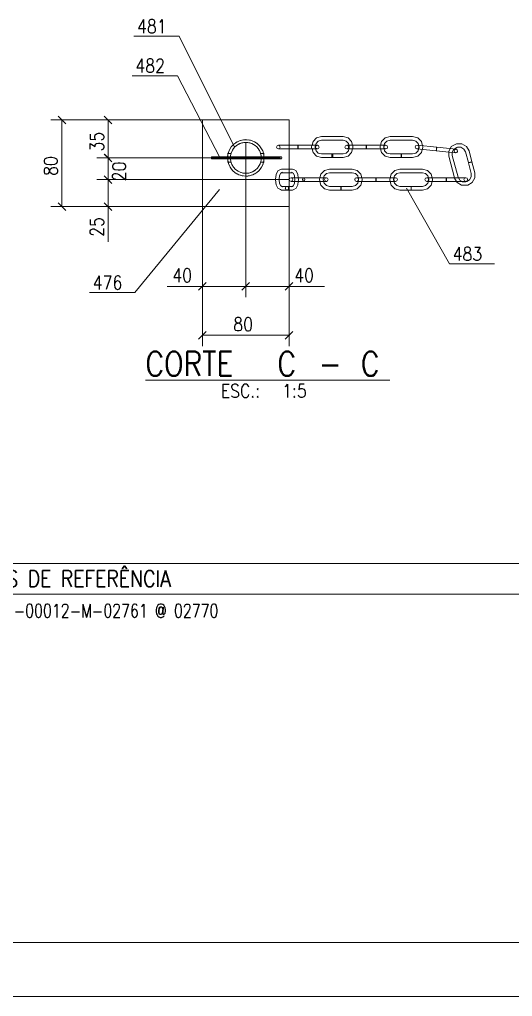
# Model space of a CAD drawing. Header units: millimetres. Extents: x 2 to 846, y 5 to 599.
# Drawn here: x 382.6 to 473.6, y 5 to 185.4 of the extents above; entities that cross this region are included whole.
import ezdxf

# ---------------------------------------------------------------- set-up
doc = ezdxf.new("R2010")
doc.units = ezdxf.units.MM
doc.linetypes.add('XKITLINE00', pattern=[0])
doc.linetypes.add('XKITLINE02', pattern=[4, 2, -2])
for name, color, linetype, lineweight in [('Cota', 4, 'Continuous', 0), ('Marca da peça', 2, 'Continuous', 0), ('Outro tipo de objeto', 7, 'Continuous', 0), ('Parafuso', 3, 'Continuous', 0), ('Peça', 2, 'Continuous', 0)]:
    doc.layers.add(name, color=color, linetype=linetype, lineweight=lineweight)
doc.styles.add('ROMANS', font='ROMANS__.TTF')
doc.styles.add('SIMPLEX', font='SIMPLEX_.TTF')

# ---------------------------------------------------------------- blocks, each defined once
blk = doc.blocks.new('*A25')
at = {"layer": 'Parafuso', "color": 7, "linetype": 'XKITLINE02', "lineweight": 0}
for p, q in [((421.52, 160.67), (421, 160.67)), ((427.74, 160.67), (427.22, 160.67)), ((428.61, 159.87), (420.13, 159.87)), ((421.52, 159.07), (421, 159.07)), ((427.74, 159.07), (427.22, 159.07))]:
    blk.add_line(p, q, dxfattribs=at)
blk = doc.blocks.new('*A26')
at = {"layer": 'Peça', "color": 4, "linetype": 'XKITLINE00', "lineweight": 0}
for p, q in [((432.37, 166.87), (416.37, 166.87)), ((416.37, 166.87), (416.37, 150.87)), ((432.37, 166.87), (432.37, 162.21)), ((432.37, 161.53), (432.37, 157.81)), ((432.37, 157.13), (432.37, 154.61)), ((432.37, 150.87), (432.37, 153.93)), ((416.37, 150.87), (432.37, 150.87))]:
    blk.add_line(p, q, dxfattribs=at)
at = {"layer": 'Peça', "color": 7, "linetype": 'XKITLINE02', "lineweight": 0}
for p, q in [((432.37, 166.87), (432.37, 157.13)), ((432.37, 162.21), (432.37, 161.53)), ((432.37, 157.81), (432.37, 157.13)), ((432.37, 153.93), (432.37, 154.61))]:
    blk.add_line(p, q, dxfattribs=at)
blk = doc.blocks.new('*A27')
at = {"layer": 'Peça', "color": 4, "linetype": 'XKITLINE00', "lineweight": 0}
for p, q in [((436.77, 162.88), (436.59, 162.21)), ((436.77, 162.88), (437.42, 163.56)), ((437.33, 162.54), (437.25, 162.21)), ((437.33, 162.54), (437.75, 162.98)), ((437.42, 163.56), (438.32, 163.81)), ((437.75, 162.98), (438.32, 163.13)), ((438.32, 163.81), (442.33, 163.81)), ((438.32, 163.13), (442.33, 163.13)), ((442.33, 163.81), (443.23, 163.56)), ((442.33, 163.13), (442.9, 162.98)), ((443.32, 162.54), (442.9, 162.98)), ((443.89, 162.88), (443.23, 163.56)), ((443.4, 162.21), (443.32, 162.54)), ((444.06, 162.21), (443.89, 162.88)), ((449.39, 162.88), (449.21, 162.21)), ((449.39, 162.88), (450.07, 163.56)), ((449.89, 162.21), (449.98, 162.54)), ((449.98, 162.54), (450.41, 162.97)), ((450.07, 163.56), (451, 163.81)), ((450.41, 162.97), (451, 163.13)), ((451, 163.81), (455.16, 163.81)), ((451, 163.13), (455.16, 163.13)), ((455.16, 163.81), (456.09, 163.56)), ((455.75, 162.97), (455.16, 163.13)), ((456.18, 162.54), (455.75, 162.97)), ((456.77, 162.88), (456.09, 163.56)), ((456.28, 162.18), (456.18, 162.54)), ((456.98, 162.11), (456.77, 162.88)), ((462.29, 161.95), (463.13, 162.43)), ((463.28, 162.48), (463.13, 162.43)), ((464.25, 162.48), (463.28, 162.48)), ((464.25, 162.48), (465.08, 161.99)), ((434, 162.21), (430.37, 162.21)), ((430.37, 161.53), (433.96, 161.53)), ((433.96, 162.21), (433.96, 162.11)), ((433.96, 162.11), (433.96, 161.87)), ((433.96, 161.87), (433.96, 161.63)), ((433.96, 161.63), (433.96, 161.53)), ((437.57, 161.53), (433.96, 161.53)), ((434, 162.21), (437.57, 162.21)), ((434, 162.11), (434, 162.21)), ((434, 161.87), (434, 162.11)), ((434, 162.11), (434, 161.87)), ((434, 161.87), (434, 161.63)), ((434, 161.63), (434, 161.87)), ((434, 161.53), (434, 161.63)), ((436.59, 161.53), (436.77, 160.86)), ((437.42, 160.18), (436.77, 160.86)), ((437.25, 161.53), (437.33, 161.2)), ((437.75, 160.77), (437.33, 161.2)), ((437.57, 162.21), (437.81, 162.11)), ((437.57, 161.53), (437.81, 161.63)), ((437.75, 160.77), (438.32, 160.61)), ((437.91, 161.87), (437.81, 162.11)), ((437.81, 161.63), (437.91, 161.87)), ((438.32, 160.61), (440.31, 160.61)), ((440.31, 160.61), (440.37, 160.51)), ((440.33, 160.58), (440.35, 160.61)), ((440.35, 160.61), (442.33, 160.61)), ((440.41, 160.51), (440.35, 160.61)), ((442.33, 160.61), (442.9, 160.77)), ((442.9, 160.77), (443.32, 161.2)), ((446.63, 162.21), (443, 162.21)), ((443, 161.53), (443, 161.53)), ((446.59, 161.53), (443, 161.53)), ((443.23, 160.18), (443.89, 160.86)), ((443.4, 161.53), (443.32, 161.2)), ((444.06, 161.53), (443.89, 160.86)), ((446.59, 162.21), (446.59, 162.11)), ((446.59, 162.11), (446.59, 161.87)), ((446.59, 161.87), (446.59, 161.63)), ((446.59, 161.63), (446.59, 161.53)), ((450.2, 161.53), (446.59, 161.53)), ((450.2, 162.21), (446.63, 162.21)), ((446.63, 162.11), (446.63, 162.21)), ((446.63, 161.87), (446.63, 162.11)), ((446.63, 162.11), (446.63, 161.87)), ((446.63, 161.87), (446.63, 161.63)), ((446.63, 161.63), (446.63, 161.87)), ((446.63, 161.53), (446.63, 161.63)), ((449.21, 161.53), (449.39, 160.86)), ((449.39, 160.86), (450.07, 160.18)), ((449.89, 161.53), (449.98, 161.2)), ((450.41, 160.77), (449.98, 161.2)), ((450.44, 162.11), (450.2, 162.21)), ((450.2, 161.53), (450.44, 161.63)), ((450.41, 160.77), (451, 160.61)), ((450.54, 161.87), (450.44, 162.11)), ((450.44, 161.63), (450.54, 161.87)), ((451, 160.61), (453.06, 160.61)), ((453.06, 160.61), (453.06, 160.51)), ((453.1, 160.61), (455.16, 160.61)), ((453.1, 160.51), (453.1, 160.61)), ((455.16, 160.61), (455.75, 160.77)), ((455.75, 160.77), (456.18, 161.2)), ((459.49, 161.16), (455.93, 161.53)), ((459.61, 161.83), (456, 162.21)), ((456.09, 160.18), (456.77, 160.86)), ((456.26, 161.5), (456.18, 161.2)), ((456.93, 161.43), (456.77, 160.86)), ((459.51, 161.26), (459.49, 161.16)), ((463.09, 160.78), (459.49, 161.16)), ((459.53, 161.5), (459.51, 161.26)), ((459.56, 161.74), (459.53, 161.5)), ((459.53, 161.15), (459.55, 161.25)), ((459.57, 161.49), (459.54, 161.25)), ((459.55, 161.25), (459.57, 161.49)), ((459.57, 161.84), (459.56, 161.74)), ((459.57, 161.49), (459.6, 161.73)), ((459.59, 161.73), (459.57, 161.49)), ((459.6, 161.73), (459.61, 161.83)), ((463.16, 161.46), (459.61, 161.83)), ((461.81, 160.91), (461.81, 160.16)), ((462.29, 161.95), (462.07, 161.57)), ((462.47, 160.85), (462.47, 160.33)), ((462.81, 161.49), (463.3, 161.78)), ((463.09, 160.78), (463.34, 160.85)), ((463.39, 161.33), (463.16, 161.46)), ((463.3, 161.78), (463.46, 161.82)), ((463.34, 160.85), (463.46, 161.08)), ((463.46, 161.08), (463.39, 161.33)), ((463.46, 161.82), (464.07, 161.82)), ((464.07, 161.82), (464.6, 161.51)), ((464.6, 161.51), (464.9, 160.98)), ((464.9, 160.98), (465.44, 158.99)), ((465.56, 161.16), (465.08, 161.99)), ((466.09, 159.17), (465.56, 161.16)), ((437.42, 160.18), (438.32, 159.93)), ((438.32, 159.93), (440.31, 159.93)), ((440.37, 160.03), (440.31, 159.93)), ((440.35, 159.93), (440.33, 159.96)), ((440.35, 159.93), (440.41, 160.03)), ((442.33, 159.93), (440.35, 159.93)), ((440.37, 160.51), (440.4, 160.27)), ((440.4, 160.27), (440.37, 160.03)), ((440.43, 160.27), (440.41, 160.51)), ((440.41, 160.03), (440.43, 160.27)), ((443.23, 160.18), (442.33, 159.93)), ((450.07, 160.18), (451, 159.93)), ((451, 159.93), (453.06, 159.93)), ((453.06, 160.51), (453.06, 160.27)), ((453.06, 160.27), (453.06, 160.03)), ((453.06, 160.03), (453.06, 159.93)), ((453.1, 160.51), (453.1, 160.27)), ((453.1, 160.27), (453.1, 160.51)), ((453.1, 160.27), (453.1, 160.03)), ((453.1, 160.03), (453.1, 160.27)), ((453.1, 159.93), (453.1, 160.03)), ((455.16, 159.93), (453.1, 159.93)), ((456.09, 160.18), (455.16, 159.93)), ((462.87, 156.21), (461.81, 160.16)), ((462.47, 160.33), (463.55, 156.31)), ((465.53, 159.02), (465.44, 158.99)), ((465.45, 158.96), (465.54, 158.98)), ((465.45, 158.96), (465.98, 156.97)), ((465.53, 159.02), (465.77, 159.08)), ((465.76, 159.08), (465.53, 159.02)), ((465.54, 158.98), (465.78, 159.04)), ((466, 159.15), (465.76, 159.08)), ((465.77, 159.08), (466, 159.14)), ((465.78, 159.04), (466.01, 159.11)), ((466.09, 159.17), (466, 159.15)), ((466.01, 159.11), (466.1, 159.13)), ((466.64, 157.14), (466.1, 159.13)), ((429.98, 156.83), (430.3, 157.48)), ((430.3, 157.48), (430.74, 157.71)), ((430.61, 156.59), (430.84, 157.06)), ((430.74, 157.71), (430.94, 157.81)), ((430.84, 157.06), (431.15, 157.23)), ((430.94, 157.81), (433, 157.81)), ((430.97, 157.13), (433, 157.13)), ((433.1, 157.06), (432.97, 157.13)), ((433, 157.81), (433.21, 157.71)), ((433.33, 156.59), (433.1, 157.06)), ((433.21, 157.71), (433.64, 157.48)), ((433.96, 156.83), (433.64, 157.48)), ((438.23, 156.88), (438.91, 157.56)), ((438.82, 156.54), (439.25, 156.98)), ((438.91, 157.56), (439.84, 157.81)), ((439.25, 156.98), (439.84, 157.13)), ((439.84, 157.81), (444, 157.81)), ((444, 157.13), (439.84, 157.13)), ((444, 157.81), (444.93, 157.56)), ((444.59, 156.98), (444, 157.13)), ((445.03, 156.54), (444.59, 156.98)), ((445.61, 156.88), (444.93, 157.56)), ((451.19, 156.88), (451.87, 157.56)), ((451.78, 156.54), (452.21, 156.97)), ((451.87, 157.56), (452.8, 157.81)), ((452.21, 156.97), (452.8, 157.13)), ((452.8, 157.81), (456.96, 157.81)), ((456.96, 157.13), (452.8, 157.13)), ((456.96, 157.81), (457.89, 157.56)), ((457.55, 156.97), (456.96, 157.13)), ((457.98, 156.54), (457.55, 156.97)), ((458.57, 156.88), (457.89, 157.56)), ((465.98, 156.97), (465.98, 156.35)), ((466.64, 156.18), (466.64, 157.14)), ((429.87, 155.95), (429.98, 156.83)), ((429.87, 155.79), (429.87, 155.95)), ((429.98, 154.91), (429.87, 155.79)), ((430.61, 156.59), (430.52, 155.95)), ((430.52, 155.95), (430.52, 155.79)), ((430.61, 155.15), (430.52, 155.79)), ((430.84, 154.69), (430.61, 155.15)), ((432.37, 155.87), (432.47, 156.11)), ((432.47, 155.63), (432.37, 155.87)), ((432.47, 156.11), (432.71, 156.21)), ((432.71, 155.53), (432.47, 155.63)), ((438.59, 156.21), (432.71, 156.21)), ((439.1, 155.53), (432.71, 155.53)), ((433.1, 154.69), (433.33, 155.15)), ((433.33, 156.59), (433.38, 156.21)), ((433.38, 155.53), (433.33, 155.15)), ((434.04, 156.21), (433.96, 156.83)), ((434.04, 155.53), (433.96, 154.91)), ((438.23, 156.88), (438.05, 156.21)), ((438.23, 154.86), (438.05, 155.53)), ((439.1, 156.21), (438.59, 156.21)), ((438.73, 156.21), (438.82, 156.54)), ((438.82, 155.2), (438.73, 155.53)), ((439.25, 154.77), (438.82, 155.2)), ((439.23, 156.21), (439.1, 156.21)), ((439.23, 155.53), (439.1, 155.53)), ((439.47, 156.11), (439.23, 156.21)), ((439.23, 155.53), (439.47, 155.63)), ((439.57, 155.87), (439.47, 156.11)), ((439.47, 155.63), (439.57, 155.87)), ((444.59, 154.77), (445.03, 155.2)), ((444.8, 156.21), (444.8, 156.21)), ((452, 156.21), (444.8, 156.21)), ((444.8, 155.53), (452, 155.53)), ((445.11, 156.21), (445.03, 156.54)), ((445.11, 155.53), (445.03, 155.2)), ((445.79, 156.21), (445.61, 156.88)), ((445.79, 155.53), (445.61, 154.86)), ((451.01, 156.21), (451.19, 156.88)), ((451.19, 154.86), (451.01, 155.53)), ((451.69, 156.21), (451.78, 156.54)), ((451.78, 155.2), (451.69, 155.53)), ((452.21, 154.77), (451.78, 155.2)), ((452.24, 156.11), (452, 156.21)), ((452, 155.53), (452.24, 155.63)), ((452.34, 155.87), (452.24, 156.11)), ((452.24, 155.63), (452.34, 155.87)), ((457.55, 154.77), (457.98, 155.2)), ((464.96, 156.21), (457.76, 156.21)), ((463.45, 155.53), (457.76, 155.53)), ((458.07, 155.53), (457.98, 155.2)), ((458.07, 156.21), (457.98, 156.54)), ((458.75, 156.21), (458.57, 156.88)), ((458.75, 155.53), (458.57, 154.86)), ((463.37, 155.3), (463.24, 155.53)), ((463.37, 155.3), (464.2, 154.82)), ((464.21, 155.53), (463.45, 155.53)), ((463.6, 156.21), (463.55, 156.31)), ((464.96, 155.53), (464.21, 155.53)), ((464.38, 155.48), (464.29, 155.53)), ((464.38, 155.48), (464.99, 155.48)), ((464.96, 156.21), (465.2, 156.11)), ((464.96, 155.53), (465.2, 155.63)), ((464.99, 155.48), (465.15, 155.52)), ((465.67, 155.83), (465.15, 155.52)), ((465.3, 155.87), (465.2, 156.11)), ((465.2, 155.63), (465.3, 155.87)), ((465.32, 154.86), (466.16, 155.34)), ((465.98, 156.35), (465.67, 155.83)), ((466.16, 155.34), (466.64, 156.18)), ((430.3, 154.27), (429.98, 154.91)), ((430.3, 154.27), (430.74, 154.03)), ((430.74, 154.03), (430.94, 153.93)), ((430.84, 154.69), (431.15, 154.51)), ((430.94, 153.93), (431.96, 153.93)), ((430.97, 154.61), (431.96, 154.61)), ((431.96, 154.61), (432.17, 154.51)), ((432.17, 154.03), (431.96, 153.93)), ((431.98, 154.61), (431.97, 154.61)), ((431.98, 153.93), (431.97, 153.94)), ((431.98, 154.61), (433, 154.61)), ((432.19, 154.51), (431.98, 154.61)), ((431.98, 153.93), (432.19, 154.03)), ((431.98, 153.93), (433, 153.93)), ((432.17, 154.51), (432.26, 154.27)), ((432.26, 154.27), (432.17, 154.03)), ((432.28, 154.27), (432.19, 154.51)), ((432.19, 154.03), (432.28, 154.27)), ((433.1, 154.69), (432.97, 154.61)), ((433, 153.93), (433.2, 154.03)), ((433.64, 154.27), (433.2, 154.03)), ((433.96, 154.91), (433.64, 154.27)), ((438.91, 154.18), (438.23, 154.86)), ((438.91, 154.18), (439.84, 153.93)), ((439.25, 154.77), (439.84, 154.61)), ((439.84, 154.61), (441.9, 154.61)), ((439.84, 153.93), (441.9, 153.93)), ((441.9, 154.61), (441.9, 154.51)), ((441.9, 154.51), (441.9, 154.27)), ((441.9, 154.27), (441.9, 154.03)), ((441.9, 154.03), (441.9, 153.93)), ((441.94, 154.61), (444, 154.61)), ((441.94, 154.51), (441.94, 154.61)), ((441.94, 154.51), (441.94, 154.27)), ((441.94, 154.27), (441.94, 154.51)), ((441.94, 154.27), (441.94, 154.03)), ((441.94, 154.03), (441.94, 154.27)), ((441.94, 153.93), (441.94, 154.03)), ((441.94, 153.93), (444, 153.93)), ((444, 154.61), (444.59, 154.77)), ((444.93, 154.18), (444, 153.93)), ((445.61, 154.86), (444.93, 154.18)), ((451.87, 154.18), (451.19, 154.86)), ((451.87, 154.18), (452.8, 153.93)), ((452.21, 154.77), (452.8, 154.61)), ((452.8, 154.61), (454.86, 154.61)), ((452.8, 153.93), (454.86, 153.93)), ((454.86, 154.61), (454.86, 154.51)), ((454.86, 154.51), (454.86, 154.27)), ((454.86, 154.27), (454.86, 154.03)), ((454.86, 154.03), (454.86, 153.93)), ((454.9, 154.61), (456.96, 154.61)), ((454.9, 154.51), (454.9, 154.61)), ((454.9, 154.51), (454.9, 154.27)), ((454.9, 154.27), (454.9, 154.51)), ((454.9, 154.27), (454.9, 154.03)), ((454.9, 154.03), (454.9, 154.27)), ((454.9, 153.93), (454.9, 154.03)), ((454.9, 153.93), (456.96, 153.93)), ((456.96, 154.61), (457.55, 154.77)), ((456.96, 153.93), (457.89, 154.18)), ((457.89, 154.18), (458.57, 154.86)), ((464.2, 154.82), (465.17, 154.82)), ((465.17, 154.82), (465.32, 154.86))]:
    blk.add_line(p, q, dxfattribs=at)
at = {"layer": 'Peça', "color": 7, "linetype": 'XKITLINE02', "lineweight": 0}
for p, q in [((430.03, 161.87), (430.13, 162.11)), ((430.13, 161.63), (430.03, 161.87)), ((430.13, 162.11), (430.37, 162.21)), ((430.37, 161.53), (430.13, 161.63)), ((430.37, 162.21), (430.61, 162.11)), ((430.61, 161.63), (430.37, 161.53)), ((430.61, 162.11), (430.71, 161.87)), ((430.71, 161.87), (430.61, 161.63)), ((433.96, 162.11), (433.96, 162.21)), ((433.96, 161.87), (433.96, 162.11)), ((433.96, 161.63), (433.96, 161.87)), ((433.96, 161.53), (433.96, 161.63)), ((434, 162.21), (434, 162.11)), ((434, 161.63), (434, 161.53)), ((436.59, 162.21), (436.52, 161.95)), ((436.52, 161.79), (436.52, 161.95)), ((436.57, 161.63), (436.52, 161.79)), ((436.57, 161.63), (436.59, 161.53)), ((437.25, 162.21), (437.18, 161.95)), ((437.18, 161.87), (437.18, 161.95)), ((437.18, 161.79), (437.18, 161.87)), ((437.22, 161.63), (437.18, 161.79)), ((437.22, 161.63), (437.25, 161.53)), ((437.33, 162.11), (437.23, 161.87)), ((437.23, 161.87), (437.33, 161.63)), ((437.33, 162.11), (437.47, 162.17)), ((437.33, 161.63), (437.47, 161.58)), ((437.47, 162.17), (437.57, 162.21)), ((437.47, 161.58), (437.57, 161.53)), ((440.24, 160.51), (440.31, 160.61)), ((440.28, 160.51), (440.33, 160.58)), ((442.66, 161.87), (442.76, 162.11)), ((442.76, 161.63), (442.66, 161.87)), ((442.76, 162.11), (443, 162.21)), ((443, 161.53), (442.76, 161.63)), ((443, 162.21), (443.24, 162.11)), ((443, 161.53), (443.11, 161.58)), ((443.11, 161.58), (443.24, 161.63)), ((443.24, 162.11), (443.34, 161.87)), ((443.34, 161.87), (443.24, 161.63)), ((443.43, 162.11), (443.4, 162.21)), ((443.43, 161.63), (443.4, 161.53)), ((443.47, 161.95), (443.43, 162.11)), ((443.43, 161.63), (443.47, 161.79)), ((443.47, 161.79), (443.47, 161.95)), ((444.09, 162.11), (444.06, 162.21)), ((444.09, 161.63), (444.06, 161.53)), ((444.13, 161.95), (444.09, 162.11)), ((444.09, 161.63), (444.13, 161.79)), ((444.13, 161.79), (444.13, 161.95)), ((446.59, 162.11), (446.59, 162.21)), ((446.59, 161.87), (446.59, 162.11)), ((446.59, 161.63), (446.59, 161.87)), ((446.59, 161.53), (446.59, 161.63)), ((446.63, 162.21), (446.63, 162.11)), ((446.63, 161.63), (446.63, 161.53)), ((449.21, 162.21), (449.14, 161.95)), ((449.14, 161.87), (449.14, 161.95)), ((449.14, 161.79), (449.14, 161.87)), ((449.14, 161.79), (449.21, 161.53)), ((449.82, 161.95), (449.87, 162.11)), ((449.82, 161.87), (449.82, 161.95)), ((449.82, 161.79), (449.82, 161.87)), ((449.87, 161.63), (449.82, 161.79)), ((449.96, 162.11), (449.86, 161.87)), ((449.86, 161.87), (449.96, 161.63)), ((449.87, 162.11), (449.89, 162.21)), ((449.87, 161.63), (449.89, 161.53)), ((449.96, 162.11), (450.1, 162.17)), ((449.96, 161.63), (450.1, 161.58)), ((450.1, 162.17), (450.2, 162.21)), ((450.1, 161.58), (450.2, 161.53)), ((453.06, 160.51), (453.06, 160.61)), ((453.1, 160.61), (453.1, 160.51)), ((455.62, 161.91), (455.75, 162.14)), ((455.7, 161.66), (455.62, 161.91)), ((455.7, 161.66), (455.93, 161.53)), ((455.75, 162.14), (456, 162.21)), ((455.93, 161.53), (456.04, 161.57)), ((456, 162.21), (456.1, 162.15)), ((456.04, 161.57), (456.18, 161.61)), ((456.1, 162.15), (456.23, 162.09)), ((456.13, 161.51), (456.26, 161.5)), ((456.3, 161.84), (456.18, 161.61)), ((456.2, 162.19), (456.28, 162.18)), ((456.23, 162.09), (456.3, 161.84)), ((456.34, 161.79), (456.26, 161.5)), ((456.31, 162.08), (456.28, 162.18)), ((456.34, 161.95), (456.31, 162.08)), ((456.34, 161.83), (456.34, 161.95)), ((456.34, 161.79), (456.34, 161.83)), ((457.02, 161.79), (456.93, 161.43)), ((457.02, 161.95), (456.98, 162.11)), ((457.02, 161.79), (457.02, 161.95)), ((459.49, 161.16), (459.5, 161.26)), ((459.5, 161.26), (459.53, 161.5)), ((459.53, 161.5), (459.55, 161.74)), ((459.54, 161.25), (459.53, 161.15)), ((459.55, 161.74), (459.57, 161.84)), ((459.61, 161.83), (459.59, 161.73)), ((462.07, 161.57), (461.81, 161.12)), ((461.81, 161.12), (461.81, 160.91)), ((462.77, 161.47), (462.47, 160.94)), ((462.47, 160.94), (462.47, 160.85)), ((462.77, 161.47), (462.81, 161.49)), ((462.79, 161.15), (462.91, 161.38)), ((462.79, 161.15), (462.86, 160.9)), ((462.86, 160.9), (462.99, 160.84)), ((462.91, 161.38), (463.05, 161.42)), ((462.99, 160.84), (463.09, 160.78)), ((463.05, 161.42), (463.16, 161.46)), ((440.22, 160.27), (440.24, 160.51)), ((440.24, 160.03), (440.22, 160.27)), ((440.31, 159.93), (440.24, 160.03)), ((440.28, 160.51), (440.26, 160.27)), ((440.26, 160.27), (440.28, 160.03)), ((440.33, 159.96), (440.28, 160.03)), ((453.06, 160.27), (453.06, 160.51)), ((453.06, 160.03), (453.06, 160.27)), ((453.06, 159.93), (453.06, 160.03)), ((453.1, 160.03), (453.1, 159.93)), ((465.44, 158.99), (465.53, 159.02)), ((465.54, 158.98), (465.45, 158.96)), ((465.78, 159.04), (465.54, 158.98)), ((466.01, 159.1), (465.78, 159.04)), ((466, 159.14), (466.09, 159.17)), ((466.1, 159.13), (466.01, 159.1)), ((431.15, 157.23), (430.94, 157.13)), ((430.94, 157.13), (430.97, 157.13)), ((432.79, 157.23), (433, 157.13)), ((432.97, 157.13), (432.79, 157.23)), ((432.71, 156.21), (432.85, 156.21)), ((432.71, 156.21), (432.86, 156.15)), ((432.71, 155.53), (432.86, 155.6)), ((432.85, 155.53), (432.71, 155.53)), ((432.86, 156.15), (432.95, 156.11)), ((432.86, 155.6), (432.95, 155.63)), ((432.95, 156.11), (433.05, 155.87)), ((433.05, 155.87), (432.95, 155.63)), ((433.38, 156.21), (433.42, 155.95)), ((433.42, 155.79), (433.38, 155.53)), ((433.42, 155.79), (433.42, 155.95)), ((434.05, 156.11), (434.04, 156.21)), ((434.07, 155.79), (434.04, 155.53)), ((434.07, 155.95), (434.05, 156.11)), ((434.07, 155.87), (434.07, 155.95)), ((434.07, 155.79), (434.07, 155.87)), ((434.84, 155.87), (434.89, 156.11)), ((434.89, 155.63), (434.84, 155.87)), ((434.93, 156.11), (434.87, 155.87)), ((434.87, 155.87), (434.93, 155.63)), ((434.89, 156.11), (435.03, 156.21)), ((435.03, 155.53), (434.89, 155.63)), ((435.06, 156.21), (434.93, 156.11)), ((434.93, 155.63), (435.06, 155.53)), ((435.03, 156.21), (435.17, 156.11)), ((435.17, 155.63), (435.03, 155.53)), ((435.2, 156.11), (435.06, 156.21)), ((435.06, 155.53), (435.2, 155.63)), ((435.17, 156.11), (435.23, 155.87)), ((435.23, 155.87), (435.17, 155.63)), ((435.26, 155.87), (435.2, 156.11)), ((435.2, 155.63), (435.26, 155.87)), ((438.05, 156.21), (437.98, 155.95)), ((437.98, 155.87), (437.98, 155.95)), ((437.98, 155.79), (437.98, 155.87)), ((438.03, 155.63), (437.98, 155.79)), ((438.05, 155.53), (438.03, 155.63)), ((438.63, 155.53), (438.59, 155.53)), ((438.66, 155.95), (438.71, 156.13)), ((438.66, 155.87), (438.66, 155.95)), ((438.66, 155.79), (438.66, 155.87)), ((438.71, 155.63), (438.66, 155.79)), ((438.71, 156.13), (438.73, 156.21)), ((438.73, 155.53), (438.71, 155.63)), ((438.99, 156.11), (438.89, 155.87)), ((438.89, 155.87), (438.99, 155.63)), ((438.96, 156.21), (439.23, 156.21)), ((439.23, 156.21), (438.99, 156.11)), ((438.99, 155.63), (439.23, 155.53)), ((439.23, 155.53), (439.1, 155.53)), ((444.46, 155.87), (444.56, 156.11)), ((444.56, 155.63), (444.46, 155.87)), ((444.56, 156.11), (444.8, 156.21)), ((444.8, 155.53), (444.56, 155.63)), ((444.8, 156.21), (444.91, 156.17)), ((445.04, 155.63), (444.8, 155.53)), ((444.91, 156.17), (445.04, 156.11)), ((445, 156.21), (445.11, 156.21)), ((445, 155.53), (445.11, 155.53)), ((445.04, 156.11), (445.14, 155.87)), ((445.14, 155.87), (445.04, 155.63)), ((445.14, 156.11), (445.11, 156.21)), ((445.18, 155.79), (445.11, 155.53)), ((445.18, 155.95), (445.14, 156.11)), ((445.18, 155.87), (445.18, 155.95)), ((445.18, 155.79), (445.18, 155.87)), ((445.86, 155.95), (445.79, 156.21)), ((445.86, 155.79), (445.79, 155.53)), ((445.86, 155.87), (445.86, 155.95)), ((445.86, 155.79), (445.86, 155.87)), ((448.38, 156.11), (448.38, 156.21)), ((448.38, 156.21), (448.38, 156.11)), ((448.38, 155.87), (448.38, 156.11)), ((448.38, 156.11), (448.38, 155.87)), ((448.38, 155.87), (448.38, 155.63)), ((448.38, 155.63), (448.38, 155.87)), ((448.38, 155.63), (448.38, 155.53)), ((448.38, 155.53), (448.38, 155.63)), ((448.42, 156.11), (448.42, 156.21)), ((448.42, 156.21), (448.42, 156.11)), ((448.42, 156.11), (448.42, 155.87)), ((448.42, 155.87), (448.42, 156.11)), ((448.42, 155.87), (448.42, 155.63)), ((448.42, 155.63), (448.42, 155.87)), ((448.42, 155.63), (448.42, 155.53)), ((448.42, 155.53), (448.42, 155.63)), ((450.94, 155.95), (450.99, 156.11)), ((450.94, 155.79), (450.94, 155.95)), ((451.01, 155.53), (450.94, 155.79)), ((450.99, 156.11), (451.01, 156.21)), ((451.62, 155.95), (451.67, 156.11)), ((451.62, 155.79), (451.62, 155.95)), ((451.67, 155.63), (451.62, 155.79)), ((451.76, 156.11), (451.66, 155.87)), ((451.66, 155.87), (451.76, 155.63)), ((451.67, 156.11), (451.69, 156.21)), ((451.69, 155.53), (451.67, 155.63)), ((452, 156.21), (451.76, 156.11)), ((451.76, 155.63), (451.9, 155.58)), ((451.9, 155.58), (452, 155.53)), ((457.42, 155.87), (457.52, 156.11)), ((457.52, 155.63), (457.42, 155.87)), ((457.52, 156.11), (457.76, 156.21)), ((457.76, 155.53), (457.52, 155.63)), ((457.76, 156.21), (458, 156.11)), ((458, 155.63), (457.76, 155.53)), ((457.96, 156.21), (458.07, 156.21)), ((458, 156.11), (458.1, 155.87)), ((458, 155.63), (458.1, 155.87)), ((458.1, 156.11), (458.07, 156.21)), ((458.14, 155.79), (458.07, 155.53)), ((458.14, 155.95), (458.1, 156.11)), ((458.14, 155.87), (458.14, 155.95)), ((458.14, 155.79), (458.14, 155.87)), ((458.78, 156.11), (458.75, 156.21)), ((458.82, 155.79), (458.75, 155.53)), ((458.82, 155.95), (458.78, 156.11)), ((458.82, 155.87), (458.82, 155.95)), ((458.82, 155.79), (458.82, 155.87)), ((459.28, 155.53), (459.29, 155.53)), ((461.34, 156.11), (461.34, 156.21)), ((461.34, 156.21), (461.34, 156.11)), ((461.34, 155.87), (461.34, 156.11)), ((461.34, 156.11), (461.34, 155.87)), ((461.34, 155.87), (461.34, 155.63)), ((461.34, 155.63), (461.34, 155.87)), ((461.34, 155.63), (461.34, 155.53)), ((461.34, 155.53), (461.34, 155.63)), ((461.38, 156.11), (461.38, 156.21)), ((461.38, 156.21), (461.38, 156.11)), ((461.38, 156.11), (461.38, 155.87)), ((461.38, 155.87), (461.38, 156.11)), ((461.38, 155.87), (461.38, 155.63)), ((461.38, 155.63), (461.38, 155.87)), ((461.38, 155.63), (461.38, 155.53)), ((461.38, 155.53), (461.38, 155.63)), ((462.89, 156.14), (462.87, 156.21)), ((463.24, 155.53), (462.89, 156.14)), ((463.85, 155.78), (463.6, 156.21)), ((464.29, 155.53), (463.85, 155.78)), ((464.21, 155.53), (464.2, 155.53)), ((464.72, 156.11), (464.62, 155.87)), ((464.62, 155.87), (464.72, 155.63)), ((464.72, 156.11), (464.86, 156.17)), ((464.72, 155.63), (464.86, 155.58)), ((464.86, 156.17), (464.96, 156.21)), ((464.86, 155.58), (464.96, 155.53)), ((430.94, 154.61), (431.15, 154.51)), ((430.94, 154.61), (430.97, 154.61)), ((431.66, 154.27), (431.75, 154.51)), ((431.75, 154.03), (431.66, 154.27)), ((431.77, 154.51), (431.68, 154.27)), ((431.68, 154.27), (431.77, 154.03)), ((431.75, 154.51), (431.96, 154.61)), ((431.96, 153.93), (431.75, 154.03)), ((431.97, 154.61), (431.77, 154.51)), ((431.97, 153.94), (431.77, 154.03)), ((432.97, 154.61), (432.79, 154.51)), ((432.79, 154.51), (433, 154.61)), ((441.9, 154.51), (441.9, 154.61)), ((441.9, 154.27), (441.9, 154.51)), ((441.9, 154.03), (441.9, 154.27)), ((441.9, 153.93), (441.9, 154.03)), ((441.94, 154.61), (441.94, 154.51)), ((441.94, 154.03), (441.94, 153.93)), ((454.86, 154.51), (454.86, 154.61)), ((454.86, 154.27), (454.86, 154.51)), ((454.86, 154.03), (454.86, 154.27)), ((454.86, 153.93), (454.86, 154.03)), ((454.9, 154.61), (454.9, 154.51)), ((454.9, 154.03), (454.9, 153.93))]:
    blk.add_line(p, q, dxfattribs=at)
blk = doc.blocks.new('*A28')
at = {"layer": 'Peça', "color": 4, "linetype": 'XKITLINE00', "lineweight": 0}
for p, q in [((418.01, 160.05), (421.04, 160.05)), ((418.01, 159.87), (418.01, 160.05)), ((418.01, 159.7), (418.01, 159.87)), ((418.01, 159.7), (421.04, 159.7)), ((421.56, 160.05), (427.17, 160.05)), ((421.56, 159.7), (427.17, 159.7)), ((427.69, 160.05), (428.64, 160.05)), ((427.69, 159.7), (428.64, 159.7)), ((428.64, 160.05), (428.81, 160.05)), ((428.64, 159.7), (428.81, 159.7)), ((428.81, 160.05), (428.74, 159.87)), ((428.81, 159.7), (428.74, 159.87)), ((428.81, 160.05), (428.87, 160.05)), ((430.6, 159.7), (428.81, 159.7)), ((428.87, 160.05), (428.93, 160.05)), ((430.6, 160.05), (428.87, 160.05)), ((428.87, 159.7), (428.93, 159.7)), ((428.94, 159.87), (429.01, 160.05)), ((429.01, 159.7), (428.94, 159.87)), ((429.81, 160.05), (429.81, 159.87)), ((429.81, 159.7), (429.81, 159.87)), ((430.69, 160.05), (430.6, 160.05)), ((430.68, 159.87), (430.6, 160.05)), ((430.6, 159.7), (430.68, 159.87)), ((430.69, 159.7), (430.6, 159.7)), ((430.85, 160.05), (430.69, 160.05)), ((430.85, 159.7), (430.69, 159.7)), ((430.85, 160.05), (430.93, 160.05)), ((430.85, 159.7), (430.93, 159.7)), ((430.93, 160.05), (431.04, 159.87)), ((430.93, 159.7), (431.04, 159.87))]:
    blk.add_line(p, q, dxfattribs=at)
at = {"layer": 'Peça', "color": 7, "linetype": 'XKITLINE02', "lineweight": 0}
for p, q in [((418.01, 159.87), (418.06, 160.05)), ((418.01, 160.05), (418.01, 159.87)), ((418.06, 159.7), (418.01, 159.87)), ((418.01, 159.87), (418.01, 159.7)), ((418.17, 160.05), (418.22, 159.87)), ((418.22, 159.87), (418.17, 159.7)), ((419.64, 160.05), (419.61, 159.87)), ((419.61, 159.87), (419.64, 159.7)), ((419.72, 159.87), (419.69, 160.05)), ((419.69, 159.7), (419.72, 159.87)), ((421.04, 160.05), (421.56, 160.05)), ((421.04, 159.7), (421.56, 159.7)), ((427.17, 160.05), (427.69, 160.05)), ((427.17, 159.7), (427.69, 159.7)), ((428.64, 160.05), (428.81, 160.05)), ((428.74, 159.87), (428.81, 160.05)), ((428.81, 159.7), (428.74, 159.87)), ((428.93, 160.05), (428.94, 160.05)), ((428.93, 159.7), (428.94, 159.7)), ((428.94, 160.05), (429.06, 160.05)), ((428.97, 159.96), (428.94, 160.05)), ((428.94, 159.87), (429.01, 160.05)), ((428.94, 160.05), (429.01, 159.87)), ((428.94, 159.7), (429.01, 159.87)), ((429.01, 159.7), (428.94, 159.87)), ((429.01, 159.87), (428.94, 159.7)), ((429.06, 159.7), (428.94, 159.7)), ((429.01, 159.87), (428.97, 159.96)), ((429.06, 160.05), (429.11, 160.05)), ((429.06, 159.7), (429.11, 159.7)), ((429.11, 160.05), (429.17, 160.05)), ((429.11, 159.7), (429.17, 159.7)), ((429.17, 160.05), (429.3, 160.05)), ((429.2, 159.97), (429.17, 160.05)), ((429.17, 160.05), (429.24, 159.87)), ((429.17, 159.7), (429.24, 159.87)), ((429.24, 159.87), (429.17, 159.7)), ((429.3, 159.7), (429.17, 159.7)), ((429.24, 159.87), (429.2, 159.97)), ((429.81, 160.05), (429.81, 159.87)), ((429.81, 159.87), (429.81, 160.05)), ((429.81, 159.87), (429.81, 160.05)), ((429.81, 159.87), (429.81, 159.7)), ((429.81, 159.7), (429.81, 159.87)), ((429.81, 159.87), (429.81, 159.7)), ((430.37, 159.87), (430.45, 160.05)), ((430.45, 160.05), (430.37, 159.87)), ((430.41, 159.78), (430.37, 159.87)), ((430.37, 159.87), (430.45, 159.7)), ((430.45, 159.7), (430.41, 159.78)), ((430.68, 159.87), (430.6, 160.05)), ((430.6, 159.7), (430.68, 159.87)), ((430.61, 159.87), (430.72, 160.05)), ((430.65, 159.81), (430.61, 159.87)), ((430.72, 159.7), (430.65, 159.81))]:
    blk.add_line(p, q, dxfattribs=at)
blk = doc.blocks.new('*A29')
at = {"layer": 'Peça', "color": 4, "linetype": 'XKITLINE00', "lineweight": 0}
for radius, start, end in [(3.37, 29.9967, 209.9967), (2.85, 329.9967, 149.9967), (3.37, 209.9967, 29.9967), (2.85, 149.9967, 329.9967)]:
    blk.add_arc((424.37, 159.87), radius, start, end, dxfattribs=at)
at = {"layer": 'Peça', "color": 7, "linetype": 'XKITLINE02', "lineweight": 0}
for radius, start, end in [(3.37, 89.9967, 269.9967), (2.85, 89.9967, 269.9967), (3.37, 269.9967, 89.9967), (2.85, 269.9967, 89.9967)]:
    blk.add_arc((424.37, 159.87), radius, start, end, dxfattribs=at)
blk = doc.blocks.new('*A139')
at = {"layer": 'Cota', "color": 7, "linetype": 'XKITLINE00', "lineweight": 0}
for p, q in [((399.24, 155.87), (396.89, 155.87)), ((398.24, 156.58), (399.24, 155.57)), ((398.94, 150.87), (398.94, 155.87)), ((432.37, 155.87), (402.74, 155.87)), ((398.24, 151.58), (399.65, 150.17)), ((416.37, 150.87), (396.89, 150.87)), ((398.94, 150.87), (398.94, 144.36)), ((398.94, 150.87), (398.94, 144.36))]:
    blk.add_line(p, q, dxfattribs=at)
at = {"layer": 'Cota', "color": 3}
for p in [(398.94, 155.87), (398.94, 150.87)]:
    blk.add_point(p, dxfattribs=at)
at = {"layer": 'Cota', "color": 3, "style": 'SIMPLEX', "width": 0.85}
blk.add_text('25', height=2.5, rotation=90.0002, dxfattribs=at).set_placement((398.14, 145.3))
blk = doc.blocks.new('*A140')
at = {"layer": 'Cota', "color": 7, "linetype": 'XKITLINE00', "lineweight": 0}
for p, q in [((398.26, 160.55), (399.65, 159.17)), ((430.61, 159.87), (396.94, 159.87)), ((398.94, 155.87), (398.94, 159.87)), ((432.37, 155.87), (396.94, 155.87)), ((398.24, 156.58), (399.65, 155.17))]:
    blk.add_line(p, q, dxfattribs=at)
at = {"layer": 'Cota', "color": 3}
for p in [(398.94, 159.87), (398.94, 155.87)]:
    blk.add_point(p, dxfattribs=at)
at = {"layer": 'Cota', "color": 3, "style": 'SIMPLEX', "width": 0.85}
blk.add_text('20', height=2.5, rotation=90.0002, dxfattribs=at).set_placement((402.24, 155.55))
blk = doc.blocks.new('*A141')
at = {"layer": 'Cota', "color": 7, "linetype": 'XKITLINE00', "lineweight": 0}
for p, q in [((416.37, 166.87), (396.89, 166.87)), ((398.24, 167.58), (399.65, 166.17)), ((398.94, 159.87), (398.94, 166.87)), ((398.24, 160.58), (399.24, 159.57)), ((399.24, 159.87), (396.89, 159.87)), ((430.61, 159.87), (402.74, 159.87))]:
    blk.add_line(p, q, dxfattribs=at)
at = {"layer": 'Cota', "color": 3}
for p in [(398.94, 166.87), (398.94, 159.87)]:
    blk.add_point(p, dxfattribs=at)
at = {"layer": 'Cota', "color": 3, "style": 'SIMPLEX', "width": 0.85}
blk.add_text('35', height=2.5, rotation=90.0002, dxfattribs=at).set_placement((398.14, 161.05))
blk = doc.blocks.new('*A142')
at = {"layer": 'Cota', "color": 7, "linetype": 'XKITLINE00', "lineweight": 0}
for p, q in [((416.37, 150.87), (416.37, 125.11)), ((432.37, 150.87), (432.37, 125.11)), ((417.07, 127.82), (415.66, 126.4)), ((416.37, 127.11), (432.37, 127.11)), ((433.07, 127.82), (431.66, 126.4))]:
    blk.add_line(p, q, dxfattribs=at)
at = {"layer": 'Cota', "color": 3}
for p in [(416.37, 127.11), (432.37, 127.11)]:
    blk.add_point(p, dxfattribs=at)
at = {"layer": 'Cota', "color": 3, "style": 'SIMPLEX', "width": 0.85}
blk.add_text('80', height=2.5, dxfattribs=at).set_placement((422.05, 127.91))
blk = doc.blocks.new('*A143')
at = {"layer": 'Cota', "color": 7, "linetype": 'XKITLINE00', "lineweight": 0}
for p, q in [((424.37, 162.77), (424.37, 134.13)), ((432.37, 150.87), (432.37, 134.13)), ((425.07, 136.84), (423.66, 135.43)), ((424.37, 136.13), (432.37, 136.13)), ((433.07, 136.84), (431.66, 135.43)), ((432.37, 136.13), (438.88, 136.13)), ((432.37, 136.13), (438.88, 136.13))]:
    blk.add_line(p, q, dxfattribs=at)
at = {"layer": 'Cota', "color": 3}
for p in [(424.37, 136.13), (432.37, 136.13)]:
    blk.add_point(p, dxfattribs=at)
at = {"layer": 'Cota', "color": 3, "style": 'SIMPLEX', "width": 0.85}
blk.add_text('40', height=2.5, dxfattribs=at).set_placement((433.3, 136.93))
blk = doc.blocks.new('*A144')
at = {"layer": 'Cota', "color": 7, "linetype": 'XKITLINE00', "lineweight": 0}
for p, q in [((424.37, 162.77), (424.37, 134.13)), ((416.37, 150.87), (416.37, 134.13)), ((416.37, 136.13), (409.85, 136.13)), ((416.37, 136.13), (409.85, 136.13)), ((417.07, 136.84), (415.66, 135.43)), ((416.37, 136.13), (424.37, 136.13)), ((425.07, 136.84), (423.66, 135.43))]:
    blk.add_line(p, q, dxfattribs=at)
at = {"layer": 'Cota', "color": 3}
for p in [(416.37, 136.13), (424.37, 136.13)]:
    blk.add_point(p, dxfattribs=at)
at = {"layer": 'Cota', "color": 3, "style": 'SIMPLEX', "width": 0.85}
blk.add_text('40', height=2.5, dxfattribs=at).set_placement((410.79, 136.93))
blk = doc.blocks.new('*A145')
at = {"layer": 'Cota', "color": 7, "linetype": 'XKITLINE00', "lineweight": 0}
for p, q in [((416.37, 166.87), (388.37, 166.87)), ((389.72, 167.58), (391.13, 166.17)), ((390.42, 150.87), (390.42, 166.87)), ((389.72, 151.58), (391.13, 150.17)), ((416.37, 150.87), (388.37, 150.87))]:
    blk.add_line(p, q, dxfattribs=at)
at = {"layer": 'Cota', "color": 3}
for p in [(390.42, 166.87), (390.42, 150.87)]:
    blk.add_point(p, dxfattribs=at)
at = {"layer": 'Cota', "color": 3, "style": 'SIMPLEX', "width": 0.85}
blk.add_text('80', height=2.5, rotation=90.0002, dxfattribs=at).set_placement((389.62, 156.55))
blk = doc.blocks.new('*A146')
at = {"layer": 'Marca da peça', "color": 7, "linetype": 'XKITLINE00', "lineweight": 0}
for p in [(419.51, 154.02), (395.51, 135)]:
    blk.add_line(p, (403.86, 135), dxfattribs=at)
at = {"layer": 'Marca da peça', "color": 4, "style": 'ROMANS', "width": 0.85}
blk.add_text('476', height=2.5, dxfattribs=at).set_placement((396.11, 135.6))
blk = doc.blocks.new('*A147')
at = {"layer": 'Marca da peça', "color": 7, "linetype": 'XKITLINE00', "lineweight": 0}
for p, q in [((454.04, 154.26), (461.93, 140.3)), ((461.93, 140.3), (470.28, 140.3))]:
    blk.add_line(p, q, dxfattribs=at)
at = {"layer": 'Marca da peça', "color": 4, "style": 'ROMANS', "width": 0.85}
blk.add_text('483', height=2.5, dxfattribs=at).set_placement((462.53, 140.9))
blk = doc.blocks.new('*A148')
at = {"layer": 'Marca da peça', "color": 7, "linetype": 'XKITLINE00', "lineweight": 0}
for p in [(403.38, 175.04), (419.56, 159.93)]:
    blk.add_line(p, (411.74, 175.04), dxfattribs=at)
at = {"layer": 'Marca da peça', "color": 4, "style": 'ROMANS', "width": 0.85}
blk.add_text('482', height=2.5, dxfattribs=at).set_placement((403.98, 175.64))
blk = doc.blocks.new('*A149')
at = {"layer": 'Marca da peça', "color": 7, "linetype": 'XKITLINE00', "lineweight": 0}
for p in [(403.69, 182.32), (422.24, 162)]:
    blk.add_line(p, (412.05, 182.32), dxfattribs=at)
at = {"layer": 'Marca da peça', "color": 4, "style": 'ROMANS', "width": 0.85}
blk.add_text('481', height=2.5, dxfattribs=at).set_placement((404.29, 182.92))
blk = doc.blocks.new('*A150')
at = {"layer": 'Outro tipo de objeto', "color": 1, "linetype": 'XKITLINE00', "lineweight": 0}
blk.add_line((405.84, 118.86), (450.95, 118.86), dxfattribs=at)
at = {"layer": 'Outro tipo de objeto', "color": 1, "style": 'ROMANS', "width": 0.85}
for s, p in [('CORTE', (405.84, 119.61)), ('C', (430.2, 119.61)), ('C', (445.6, 119.61)), ('-', (437.8, 119.61))]:
    blk.add_text(s, height=4.5, dxfattribs=at).set_placement(p)
at = {"layer": 'Outro tipo de objeto', "color": 3, "style": 'ROMANS', "width": 0.85}
for s, p in [('ESC.:', (419.74, 115.61)), ('1:5', (431.06, 115.61))]:
    blk.add_text(s, height=2.5, dxfattribs=at).set_placement(p)

msp = doc.modelspace()

# ---------------------------------------------------------------- linework, layer by layer
at = {"layer": 'Outro tipo de objeto', "color": 5, "linetype": 'XKITLINE00', "lineweight": 0}
msp.add_line((30, 85), (836, 85), dxfattribs=at)
at = {"layer": 'Outro tipo de objeto', "color": 4, "linetype": 'XKITLINE00', "lineweight": 0}
msp.add_line((30, 79.3), (476, 79.3), dxfattribs=at)
at = {"layer": 'Outro tipo de objeto', "color": 6, "linetype": 'XKITLINE00', "lineweight": 0}
msp.add_line((30, 15), (836, 15), dxfattribs=at)
at = {"layer": 'Outro tipo de objeto', "color": 7, "linetype": 'XKITLINE00', "lineweight": 0}
msp.add_line((5.04, 5.04), (846, 5.04), dxfattribs=at)

# ---------------------------------------------------------------- block references
at = {"lineweight": 0}
for name in ['*A149', '*A148', '*A145', '*A141', '*A26', '*A144', '*A29', '*A143', '*A27', '*A140', '*A25', '*A28', '*A139', '*A146', '*A147', '*A142', '*A150']:
    msp.add_blockref(name, (0, 0), dxfattribs=at)

# ---------------------------------------------------------------- texts
at = {"layer": 'Outro tipo de objeto', "color": 5, "style": 'SIMPLEX', "width": 0.85}
msp.add_text('DOCUMENTOS DE REFERÊNCIA', height=3, dxfattribs=at).set_placement((359.52, 80.68))
at = {"layer": 'Outro tipo de objeto', "color": 3, "style": 'ROMANS', "width": 0.765}
msp.add_text('1 - PARA ARRANJO GERAL VER DES.: DF-0000CF-M-00012-M-02761 @ 02770', height=2.5, dxfattribs=at).set_placement((312.5, 75))

doc.saveas('drawing.dxf')
